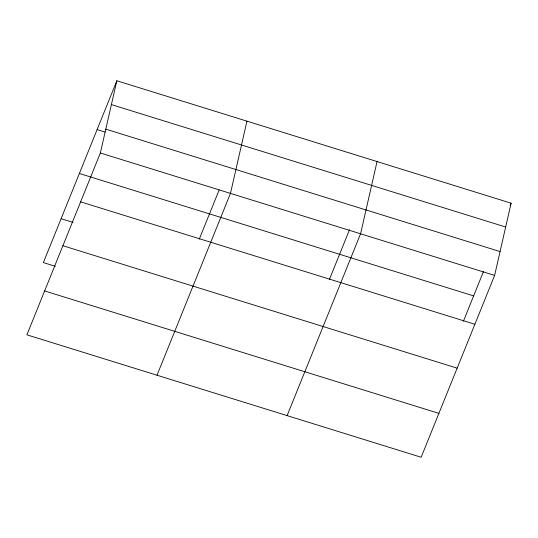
<?xml version="1.0" encoding="UTF-8"?>
<svg xmlns="http://www.w3.org/2000/svg" width="538" height="538" viewBox="0 0 538 538"><rect width="100%" height="100%" fill="white"/><g stroke="black" fill="none" stroke-linecap="round" stroke-linejoin="round"><path stroke-width="0.81" d="M100.364 152.994L116.84 80.754L511.1 203.176L494.624 275.416L421.16 457.246L26.9 334.824L100.364 152.994L494.624 275.416M246.949 121.151L230.472 193.398L157.009 375.228M377.051 161.548L360.574 233.795L287.11 415.625M116.84 80.754L43.376 262.584L55.347 266.297M199.262 239.175L219.121 190.022M329.37 279.572L349.539 229.652M463.413 321.199L483.588 271.273M510.159 205.503L511.1 203.176M111.406 104.594L505.666 227.016M105.804 129.154L500.064 251.576M97.102 129.604L105.085 132.086M79.375 173.485L473.635 295.907M80.626 201.851L474.886 324.273M61.103 218.697L73.081 222.416M62.899 245.731L457.159 368.153M44.627 290.944L438.887 413.366"/></g></svg>
